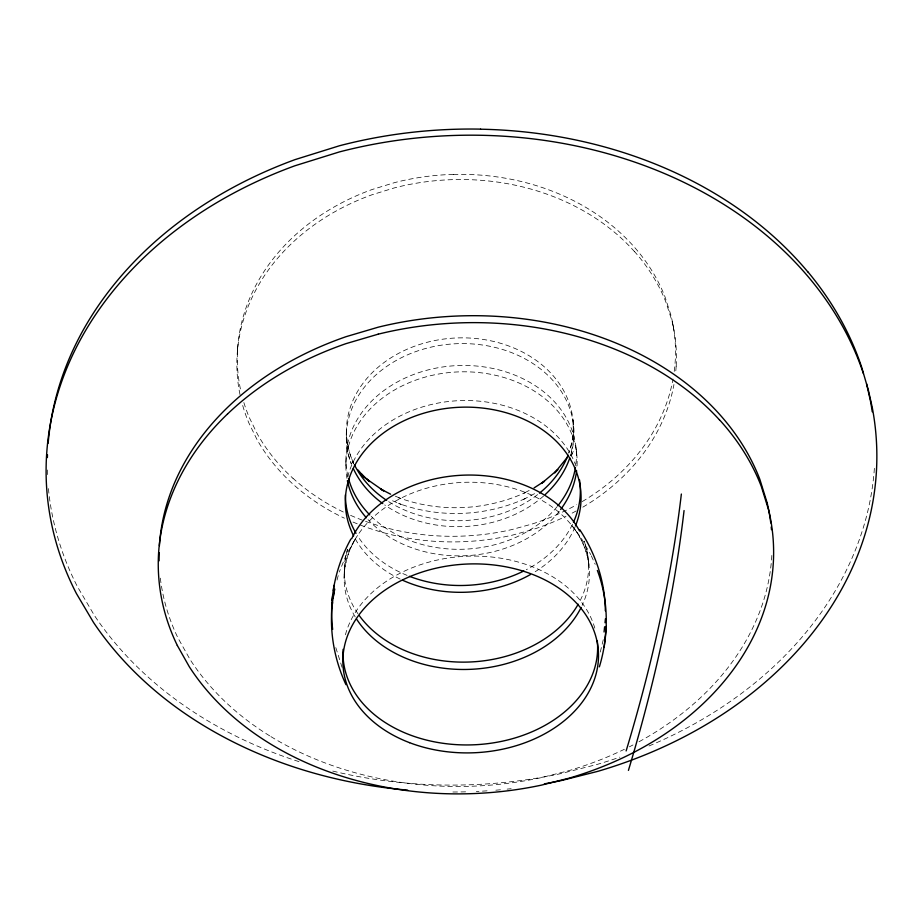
<?xml version="1.0" encoding="UTF-8"?>
<svg xmlns="http://www.w3.org/2000/svg" width="923" height="923" viewBox="0 0 923 923"><rect width="100%" height="100%" fill="white"/><g stroke="black" fill="none" stroke-linecap="round" stroke-linejoin="round"><path stroke-width="0.69" stroke-dasharray="4.62 3.46" d="M345.86 465.504L345.952 459.031M237.384 351.213L237.811 345.779M603.273 639.697L600.1 652.792M337.045 580.071L338.441 574.683M347.544 549.404L344.867 561.484L344.129 577.983C344.175 564.115 348.433 550.431 355.563 538.582L346.137 555.092L339.295 572.018M571.314 455.593L573.529 450.747L571.129 455.974M529.156 490.459L522.983 493.69L525.418 492.524C486.017 510.742 439.429 512.715 398.667 497.716L401.286 498.674L395.367 496.193M534.59 493.643L523.433 499.458L525.879 498.258C486.352 516.511 439.636 518.484 398.748 503.485L401.367 504.466L390.671 499.989M571.799 525.418L580.486 536.909L590.743 554.608M353.671 463.704L352.217 461.604L353.624 463.957M574.948 529.583C582.586 540.324 587.697 552.923 589.059 566.064L587.605 554.077L584.144 541.213M591.297 555.819L595.22 564.334M342.087 667.41L335.81 647.611M672.821 323.835L673.755 329.211M576.044 447.817L576.748 454.266M346.944 478.368A115.687 91.977 -2.7 0 1 457.681 371.934A115.687 91.977 -2.7 0 1 576.863 468.33M559.246 511.319A115.687 91.977 -2.7 0 1 368.012 519.603M511.134 788.692A417.704 330.099 -2.7 0 1 507.131 789.119M500.451 789.788A417.704 330.099 -2.7 0 1 493.759 790.353M487.056 790.849A417.704 330.099 -2.7 0 1 476.326 791.449M465.584 791.842A417.704 330.099 -2.7 0 1 449.466 792.003M347.983 476.464A115.283 91.862 -2.7 0 1 456.654 365.623A115.283 91.862 -2.7 0 1 575.756 465.377M557.157 506.623A115.283 91.862 -2.7 0 1 370.642 515.772M48.423 488.59A410.85 325.277 -2.6 0 0 48.7 491.371A415.973 329.361 -2.8 0 0 77.428 586.659L94.458 615.549A416.088 329.523 -2.8 0 0 164.109 690.623A410.55 324.804 -2.6 0 0 205.206 719.259A415.592 329.142 -2.7 0 0 280.084 755.129A411.485 325.554 -2.7 0 0 300.044 761.971M47.488 474.595A410.85 325.277 -2.6 0 1 47.304 467.511M332.776 771.086A415.65 329.211 -2.7 0 0 413.273 783.65A410.423 324.596 -2.7 0 0 449.224 785.092A416.192 329.707 -2.7 0 0 560.78 773.624L596.846 764.509A416.181 329.673 -2.7 0 0 619.91 757.137M648.996 745.98A416.181 329.673 -2.7 0 0 698.007 721.855A410.504 324.723 -2.8 0 0 740.707 694.004A415.569 329.107 -2.7 0 0 800.079 639.374A411.612 325.738 -2.8 0 0 828.6 601.588A415.512 329.026 -2.7 0 0 861.978 531.856A410.7 325.069 -2.8 0 0 870.043 500.889A416.019 329.373 -2.6 0 0 874.416 467.857M575.052 526.929A117.936 92.531 -2.7 0 1 535.19 571.718M400.201 579.102A117.936 92.531 -2.7 0 1 354.755 537.982M572.502 524.276A117.521 92.427 -2.7 0 1 526.295 569.71M407.066 575.375A117.521 92.427 -2.7 0 1 357.282 535.409M347.683 476.995A117.521 92.427 -2.7 0 1 460.623 400.605A117.521 92.427 -2.7 0 1 577.117 469.392M160.337 578.167A308.074 236.323 -2.7 0 0 178.035 638.093L189.965 659.345A308.144 236.415 -2.7 0 0 240.442 715.106A304.14 233.161 -2.6 0 0 270.901 736.589M270.889 736.6A307.105 235.584 -2.7 0 0 428.307 785.392A304.071 233.058 -2.7 0 0 455.766 786.465A308.201 236.507 -2.7 0 0 540.947 777.72L568.418 770.774A308.201 236.496 -2.7 0 0 624.386 749.28M639.028 741.746A308.201 236.496 -2.7 0 0 644.969 738.423A304.105 233.127 -2.7 0 0 676.928 717.436A307.094 235.561 -2.7 0 0 764.556 597.435A304.209 233.3 -2.8 0 0 769.69 574.925A308.12 236.334 -2.7 0 0 771.859 555.069M632.982 744.965A308.201 236.496 -2.7 0 1 629.324 746.845M355.228 616.933A122.713 93.558 -2.7 0 1 461.788 482.429A122.713 93.558 -2.7 0 1 582.136 605.396M584.167 541.201A122.251 93.465 -2.7 0 1 579.321 602.211M357.986 613.795A122.251 93.465 -2.7 0 1 347.533 549.404M345.421 634.77A127.397 94.354 -2.7 0 1 471.411 556.096A127.397 94.354 -2.7 0 1 595.6 631.044M537.578 494.636A113.529 91.389 -2.7 0 1 388.664 501.651M453.366 174.435A219.005 180.758 -2.7 0 1 633.789 246.487A220.216 181.727 -2.7 0 1 664.929 296.641L670.779 314.685A220.228 181.762 -2.7 0 1 675.244 360.755A218.959 180.712 -2.7 0 1 674.067 372.546M453.366 174.401A220.182 181.669 -2.7 0 0 394.64 182.604L372.234 189.48A220.182 181.669 -2.7 0 0 312.228 221.185A218.97 180.735 -2.7 0 0 237.984 372.869A220.205 181.75 -2.7 0 0 240.845 391.075M243.857 402.532A220.205 181.75 -2.7 0 0 249.233 417.427L257.402 434.098A220.239 181.796 -2.7 0 0 292.972 478.333M350.578 515.357A218.959 180.7 -2.7 0 0 460.058 536.182A220.262 181.843 -2.7 0 0 511.965 529.537L532.029 524.033A220.262 181.843 -2.7 0 0 576.737 504.743M343.31 512.011A218.959 180.7 -2.7 0 1 293.006 478.31M582.217 501.581A220.262 181.843 -2.7 0 0 587.593 498.293A218.959 180.712 -2.7 0 0 673.029 379.041M543.635 495.974A113.887 91.492 -2.7 0 1 384.706 504.939M634.632 251.76A219.686 180.977 -2.7 0 0 453.631 179.616A220.862 181.889 -2.7 0 0 394.698 187.796L372.223 194.695A220.862 181.889 -2.7 0 0 312.02 226.447A219.662 180.943 -2.7 0 0 237.557 378.338A220.885 181.969 -2.7 0 0 240.43 396.567M242.703 405.509A220.885 181.969 -2.7 0 0 248.852 422.942L257.056 439.648A220.92 182.016 -2.7 0 0 292.729 483.917A219.651 180.92 -2.7 0 0 344.417 518.195M352.967 522.037A219.651 180.92 -2.7 0 0 460.312 541.801A220.943 182.062 -2.7 0 0 512.369 535.144L532.49 529.629A220.955 182.062 -2.7 0 0 566.018 516.211M582.828 507.154A220.955 182.062 -2.7 0 0 588.228 503.866A219.651 180.931 -2.7 0 0 673.952 384.487M576.217 510.927A220.955 182.062 -2.7 0 1 570.587 513.926M676.155 366.177A219.651 180.931 -2.7 0 1 675.486 374.057M676.178 366.177A220.92 181.981 -2.7 0 0 671.713 320.05L665.852 301.971A220.897 181.946 -2.7 0 0 634.666 251.737M346.39 430.833C345.802 442.129 347.267 453.585 351.432 464.154A113.887 91.492 -2.7 0 1 457.173 343.691A113.887 91.492 -2.7 0 1 570.483 455.881L573.725 439.625L572.952 419.792C574.094 431.018 572.675 442.509 568.776 453.112A113.529 91.389 -2.7 0 0 456.02 337.98A113.529 91.389 -2.7 0 0 353.371 462.596C348.79 452.674 346.379 441.759 346.39 430.833"/><path stroke-width="1.38" d="M334.784 589.093C327.665 621.017 332.222 655.099 345.963 684.67M350.855 539.02C335.695 566.295 328.842 598.358 332.661 629.405M604.611 626.775L604.069 632.001M605.027 622.771L605.442 618.768M599.373 666.856C608.845 635.566 608.915 601.161 597.354 570.402M604.15 647.427L605.223 637.158M605.234 636.835L606.33 626.405M333.157 598.104L333.838 592.878M331.876 607.842L332.58 602.569M333.307 590.57L333.999 585.378M332.038 600.296L332.73 595.058M567.299 457.346L554.711 472.864L557.861 469.588L541.536 483.444L544.501 481.195L534.105 487.875M378.211 334.161L346.033 343.633A309.17 236.415 -2.7 0 0 260.436 386.945A305.548 233.831 -2.7 0 0 227.519 414.012M390.625 494.197L380.518 488.936L383.68 490.886L366.119 478.633L369.558 481.598L361.574 474.145L364.827 477.837L358.02 469.992M579.702 529.629C595.67 553.535 605.096 581.986 605.326 610.795M177.32 645.465L189.296 666.729A309.297 236.646 -2.7 0 0 239.968 722.513A305.282 233.392 -2.6 0 0 270.543 744.007A308.259 235.827 -2.7 0 0 428.491 792.811A305.201 233.288 -2.7 0 0 456.043 793.884A309.355 236.738 -2.7 0 0 541.513 785.115L569.087 778.17A309.355 236.726 -2.7 0 0 645.915 745.796A305.248 233.357 -2.7 0 0 677.99 724.797A308.236 235.803 -2.7 0 0 765.975 604.692A305.351 233.531 -2.8 0 0 771.155 582.159A309.274 236.576 -2.7 0 0 768.663 510.131L761.29 486.386A309.228 236.507 -2.7 0 0 719.432 419.746M767.175 502.966L759.814 479.245A308.074 236.265 -2.7 0 0 718.082 412.685A306.401 235.03 -2.7 0 0 462.435 315.851A308.005 236.161 -2.7 0 0 378.199 327.192L346.148 336.653A308.017 236.173 -2.7 0 0 260.897 379.872A304.405 233.6 -2.7 0 0 228.108 406.893A307.059 235.515 -2.7 0 0 159.414 545.597M866.57 383.772L870.377 400.582A416.019 329.373 -2.6 0 1 872.27 411.82M684.058 510.546A575.721 182.466 -71.5 0 1 628.425 770.393M681.359 494.036A571.268 179.858 -71.4 0 1 626.129 750.93M576.61 470.672A115.687 91.977 -2.7 0 1 560.653 509.484M366.339 517.745A115.687 91.977 -2.7 0 1 347.383 480.675M407.643 790.123A417.15 329.603 -2.7 0 1 328.496 777.004A412.973 325.934 -2.7 0 1 279.773 762.075A417.092 329.534 -2.7 0 1 204.652 726.193A412.039 325.184 -2.6 0 1 163.394 697.546A417.6 329.915 -2.8 0 1 93.5 622.425L76.401 593.512A417.484 329.753 -2.8 0 1 47.535 498.132A412.339 325.657 -2.6 0 1 46.15 465.711A416.942 329.257 -2.7 0 1 59.88 386.875A413.366 326.546 -2.6 0 1 79.989 340.46A416.838 329.142 -2.7 0 1 133.189 268.27A412.546 326.027 -2.6 0 1 177.493 229.019A417.334 329.453 -2.7 0 1 294.852 165.794L339.422 151.914A417.323 329.419 -2.7 0 1 480.987 135.277A415.235 327.965 -2.7 0 1 809.483 278.261A417.45 329.626 -2.6 0 1 863.42 373.584M544.408 783.846A417.704 330.099 -2.7 0 0 561.38 780.535L597.562 771.409A417.692 330.065 -2.7 0 0 699.057 728.72A411.993 325.104 -2.8 0 0 741.919 700.857A417.081 329.499 -2.7 0 0 801.51 646.181A413.1 326.119 -2.8 0 0 830.146 608.361A417.023 329.407 -2.7 0 0 863.686 538.571A412.189 325.461 -2.8 0 0 871.797 507.569A417.531 329.753 -2.6 0 0 872.189 407.135L868.393 390.314L861.62 367.066A415.938 329.234 -2.6 0 0 807.879 271.835M575.421 467.603A115.283 91.862 -2.7 0 1 557.896 505.723M369.765 514.884A115.283 91.862 -2.7 0 1 348.571 478.749M480.548 129.197A413.735 327.573 -2.7 0 1 807.821 271.881M480.56 129.128A415.811 329.038 -2.7 0 0 339.56 145.73L295.164 159.575A415.823 329.061 -2.7 0 0 178.266 222.674A411.058 325.634 -2.6 0 0 134.123 261.844A415.338 328.75 -2.7 0 0 81.109 333.907A411.866 326.154 -2.6 0 0 61.056 380.253A415.431 328.865 -2.7 0 0 48.158 443.271M47.385 457.554A415.431 328.865 -2.7 0 1 47.477 454.704M353.624 535.848A117.936 92.531 -2.7 0 1 459.181 407.285A117.936 92.531 -2.7 0 1 575.479 525.891M530.471 574.521A117.936 92.531 -2.7 0 1 402.497 580.175M719.386 419.78A307.544 235.261 -2.7 0 0 462.792 322.785A309.159 236.392 -2.7 0 0 378.211 334.161M227.508 413.989A308.213 235.746 -2.7 0 0 158.606 552.889A305.444 233.646 -2.6 0 0 158.664 576.171A309.24 236.553 -2.7 0 0 177.32 645.465M579.506 479.856A117.521 92.427 -2.7 0 1 573.46 522.245M523.826 570.968A117.521 92.427 -2.7 0 1 409.443 576.321M356.024 533.332A117.521 92.427 -2.7 0 1 345.41 494.809M159.114 560.826A304.302 233.415 -2.6 0 1 159.125 552.6M767.163 502.966A308.12 236.334 -2.7 0 1 770.774 522.983M771.224 526.998A308.12 236.334 -2.7 0 1 771.466 529.675M581.132 607.461A122.713 93.558 -2.7 0 1 471.907 669.267A122.713 93.558 -2.7 0 1 356.543 619.045M578.202 604.23A122.251 93.465 -2.7 0 1 471.791 661.906A122.251 93.465 -2.7 0 1 359.439 615.837M351.721 538.651A122.251 93.465 -2.7 0 1 464.234 475.137A122.251 93.465 -2.7 0 1 579.575 531.025M597.262 640.608A127.397 94.354 -2.7 0 1 472.564 744.849A127.397 94.354 -2.7 0 1 343.091 649.342M568.037 455.166A113.529 91.389 -2.7 0 1 539.459 493.147M386.656 500.347A113.529 91.389 -2.7 0 1 354.386 464.742M569.791 457.958A113.887 91.492 -2.7 0 1 545.389 494.382M382.768 503.566A113.887 91.492 -2.7 0 1 353.301 468.503M409.57 742.68A127.882 94.423 -2.7 0 0 598.462 653.288A127.882 94.423 -2.7 0 0 404.02 579.217A127.882 94.423 -2.7 0 0 409.57 742.68"/></g></svg>
